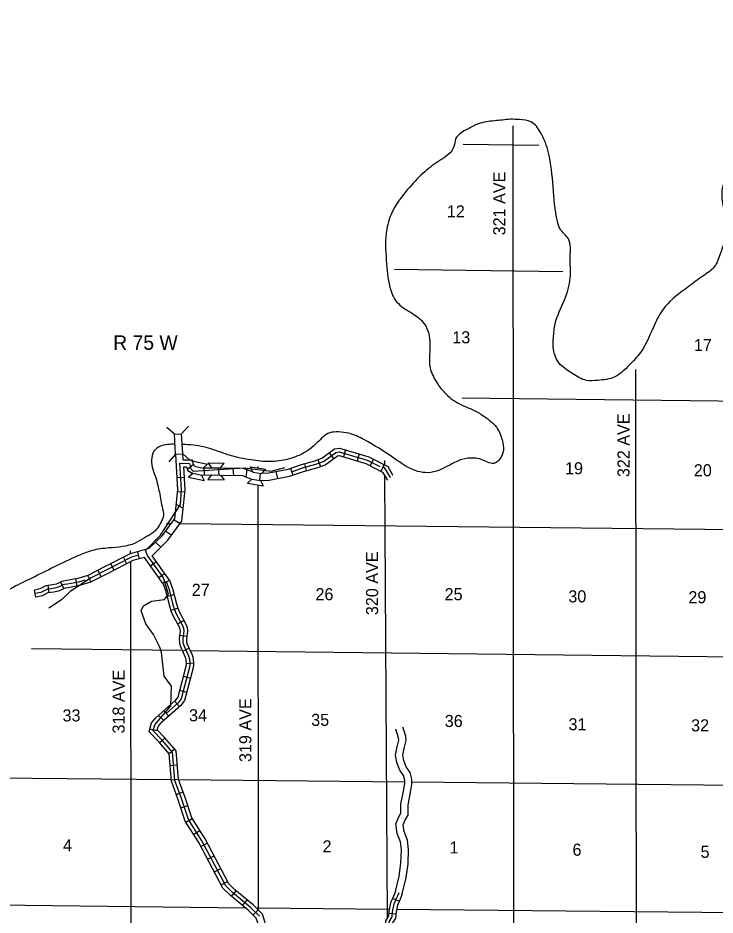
# Model space of a CAD drawing. Extents: x 1140073 to 1590613, y 15750063 to 16131461.
# Drawn here: x 1423359 to 1452234, y 15860366 to 15897543 of the extents above; entities that cross this region are included whole.
import ezdxf

# ---------------------------------------------------------------- set-up
doc = ezdxf.new("R2010")
doc.units = 0
for name, color, linetype in [('L10', 7, 'Continuous'), ('L11', 7, 'Continuous'), ('L13', 7, 'Continuous'), ('L14', 7, 'Continuous'), ('L18', 7, 'Continuous'), ('L2', 7, 'Continuous'), ('L30', 7, 'Continuous'), ('L50', 7, 'Continuous'), ('L8', 7, 'Continuous')]:
    doc.layers.add(name, color=color, linetype=linetype)

msp = doc.modelspace()

# ---------------------------------------------------------------- linework, layer by layer
at = {"layer": 'L10'}
for points in [[(1438994, 15861336), (1439146, 15861979), (1439221, 15862511), (1439240, 15863075), (1439207, 15863395), (1439068, 15863750), (1439012, 15864144), (1439131, 15864442), (1439221, 15864591), (1439221, 15864958), (1439326, 15865504), (1439381, 15865817), (1439381, 15865949), (1439325, 15866144), (1439173, 15866373), (1439050, 15866691), (1438995, 15866998), (1439068, 15867341)], [(1439280, 15861242), (1439441, 15861923), (1439521, 15862484), (1439541, 15863086), (1439501, 15863466), (1439361, 15863827), (1439321, 15864108), (1439401, 15864308), (1439521, 15864508), (1439521, 15864929), (1439621, 15865450), (1439681, 15865791), (1439681, 15865991), (1439601, 15866272), (1439441, 15866512), (1439341, 15866773), (1439300, 15866993), (1439361, 15867274)]]:
    msp.add_lwpolyline(points, dxfattribs=at)
at = {"layer": 'L11'}
for points in [[(1439068, 15867341), (1439137, 15867615), (1439126, 15867712), (1439014, 15868065)], [(1439361, 15867274), (1439441, 15867594), (1439421, 15867774), (1439300, 15868155)]]:
    msp.add_lwpolyline(points, dxfattribs=at)
at = {"layer": 'L13'}
for p, q in [((1443856, 15893072), (1443896, 15855345)), ((1433298, 15878183), (1433303, 15860588)), ((1458258, 15876269), (1430070, 15876574)), ((1428053, 15849627), (1428028, 15875006)), ((1430164, 15871324), (1423916, 15871397)), ((1459613, 15870977), (1430495, 15871320)), ((1429711, 15865973), (1417458, 15866096)), ((1439381, 15865876), (1430015, 15865970)), ((1459632, 15865673), (1439681, 15865873)), ((1432790, 15860657), (1417469, 15860836)), ((1438738, 15860598), (1433269, 15860652)), ((1457100, 15860417), (1439043, 15860595))]:
    msp.add_line(p, q, dxfattribs=at)
for points in [[(1444934, 15892259), (1441804, 15892296)], [(1445935, 15887024), (1438957, 15887124)], [(1448941, 15882980), (1448981, 15844631)], [(1459443, 15881579), (1441766, 15881786)], [(1438543, 15879208), (1438544, 15879021)], [(1433298, 15878951), (1433298, 15878901)], [(1438547, 15878586), (1438647, 15860234)], [(1429700, 15876578), (1429508, 15876580)], [(1428027, 15875340), (1428027, 15875453)]]:
    msp.add_lwpolyline(points, dxfattribs=at)
at = {"layer": 'L18'}
for p, q in [((1429840, 15880294), (1429525, 15880575)), ((1430137, 15880311), (1430418, 15880626)), ((1429840, 15880294), (1430137, 15880311)), ((1429887, 15879468), (1429840, 15880294)), ((1430185, 15879485), (1430137, 15880311)), ((1429887, 15879468), (1429606, 15879153)), ((1429887, 15879468), (1430185, 15879485)), ((1430185, 15879485), (1430465, 15879235)), ((1430569, 15879193), (1431217, 15879052)), ((1430673, 15878967), (1430569, 15879193)), ((1431029, 15878890), (1431217, 15879052)), ((1431242, 15879107), (1431904, 15879097)), ((1431388, 15878906), (1431242, 15879107)), ((1431752, 15878900), (1431904, 15879097)), ((1430610, 15878675), (1430422, 15878512)), ((1430610, 15878675), (1430966, 15878598)), ((1430673, 15878967), (1431029, 15878890)), ((1431388, 15878906), (1431752, 15878900)), ((1432973, 15878945), (1433629, 15878845)), ((1433091, 15878726), (1432973, 15878945)), ((1433091, 15878726), (1433451, 15878671)), ((1433451, 15878671), (1433629, 15878845)), ((1430422, 15878512), (1431070, 15878372)), ((1430966, 15878598), (1431070, 15878372)), ((1431383, 15878607), (1431231, 15878411)), ((1431231, 15878411), (1431894, 15878401)), ((1431383, 15878607), (1431748, 15878602)), ((1431748, 15878602), (1431894, 15878401)), ((1433045, 15878431), (1432868, 15878258)), ((1433045, 15878431), (1433406, 15878376)), ((1433406, 15878376), (1433523, 15878157)), ((1432868, 15878258), (1433523, 15878157))]:
    msp.add_line(p, q, dxfattribs=at)
at = {"layer": 'L2'}
for points in [[(1458301, 15897303), (1457331, 15897523), (1456891, 15897413), (1456250, 15896882), (1455811, 15896223), (1455445, 15895417), (1455115, 15894886), (1454694, 15894519), (1454273, 15894208), (1453852, 15893915), (1453577, 15893347), (1453302, 15892725), (1453083, 15892047), (1452936, 15891424), (1452698, 15890911), (1452533, 15890472), (1452552, 15889794), (1452680, 15888640), (1452460, 15887798), (1452204, 15887230), (1451728, 15886845), (1451105, 15886387), (1450171, 15885581), (1449768, 15884922), (1449146, 15883677), (1448688, 15883164), (1448084, 15882669), (1447370, 15882523), (1446912, 15882523), (1446344, 15882797), (1445777, 15883237), (1445539, 15883805), (1445539, 15884299), (1445612, 15884867), (1445996, 15885856), (1446234, 15886772), (1446234, 15887651), (1446161, 15888384), (1445813, 15888805), (1445703, 15889116), (1445337, 15891955), (1445008, 15892798), (1444605, 15893237), (1444129, 15893329), (1443762, 15893347)], [(1443762, 15893347), (1443101, 15893279), (1442424, 15893151), (1442003, 15892949), (1441490, 15892528), (1441417, 15892216), (1440831, 15891630), (1440208, 15891172), (1439586, 15890531), (1438890, 15889561), (1438633, 15888791), (1438615, 15887491), (1438762, 15886392), (1439055, 15885769), (1439641, 15885330), (1440190, 15884872), (1440373, 15884469), (1440410, 15883590), (1440428, 15883040), (1440684, 15882473), (1441014, 15882033), (1441600, 15881575), (1442259, 15881282), (1442680, 15881026), (1443175, 15880586), (1443413, 15880055), (1443468, 15879615), (1443321, 15879267), (1443065, 15879084), (1442552, 15879249), (1442241, 15879304), (1441746, 15879249), (1441270, 15879029), (1440336, 15878699), (1439915, 15878754), (1438926, 15879304), (1437681, 15880073), (1437059, 15880330), (1436638, 15880385), (1436271, 15880348), (1435759, 15879945), (1435118, 15879469), (1434642, 15879286), (1433891, 15879157), (1433122, 15879212), (1432261, 15879377), (1431456, 15879652), (1430632, 15879835), (1430166, 15879869)], [(1429867, 15879872), (1429258, 15879798), (1429002, 15879597), (1428892, 15879212), (1429075, 15878480)], [(1429075, 15878480), (1429217, 15877886), (1429346, 15877209), (1429382, 15876934), (1429272, 15876623), (1428943, 15876201), (1428595, 15876000), (1428210, 15875780), (1427130, 15875579), (1426434, 15875469), (1425921, 15875286), (1424054, 15874388), (1423266, 15874003), (1421527, 15873069), (1420447, 15872557), (1419421, 15872044), (1418689, 15871696), (1418396, 15871677), (1418139, 15871806), (1417810, 15872300), (1417645, 15872703), (1417059, 15873399), (1416931, 15873747), (1416363, 15874663), (1415649, 15875377), (1415100, 15875908), (1414605, 15876220), (1413855, 15876311), (1413287, 15876238), (1412866, 15876091), (1412628, 15875853), (1412463, 15875469), (1412646, 15875231), (1412921, 15874901), (1413470, 15874590), (1414001, 15874187), (1414624, 15873527), (1414972, 15872996), (1415265, 15872410), (1415393, 15871915), (1415375, 15871567), (1415246, 15871384), (1415082, 15871348), (1414898, 15871403), (1414642, 15871751), (1414312, 15872263), (1413836, 15872593), (1413379, 15872758), (1412665, 15872868), (1411950, 15872941)]]:
    msp.add_spline(points, degree=3, dxfattribs=at)
at = {"layer": 'L8'}
for p, q in [((1436253, 15879521), (1436430, 15879281)), ((1436924, 15879643), (1436840, 15879357)), ((1437496, 15879475), (1437412, 15879189)), ((1430637, 15879041), (1430376, 15878832)), ((1435224, 15879070), (1435304, 15878782)), ((1435784, 15879236), (1435886, 15878956)), ((1438080, 15879260), (1437943, 15878995)), ((1438403, 15878765), (1438529, 15879035)), ((1431053, 15878907), (1431072, 15878610)), ((1431657, 15878887), (1431677, 15878589)), ((1432266, 15878876), (1432286, 15878578)), ((1432834, 15878823), (1432800, 15878527)), ((1433395, 15878678), (1433361, 15878382)), ((1434037, 15878749), (1434111, 15878460)), ((1434649, 15878880), (1434746, 15878598)), ((1429953, 15878497), (1430250, 15878514)), ((1429978, 15877919), (1430276, 15877900)), ((1429928, 15877380), (1430196, 15877234)), ((1429836, 15876749), (1430085, 15876586)), ((1429478, 15876268), (1429727, 15876105)), ((1429063, 15875820), (1429276, 15875611)), ((1428399, 15875133), (1428318, 15875420)), ((1427873, 15874928), (1427738, 15875194)), ((1428844, 15874839), (1429087, 15875013)), ((1426811, 15874386), (1426675, 15874651)), ((1427342, 15874657), (1427206, 15874923)), ((1425810, 15874005), (1425753, 15874298)), ((1426394, 15874168), (1426258, 15874433)), ((1429191, 15874354), (1429434, 15874527)), ((1429360, 15874134), (1429640, 15874237)), ((1424097, 15873543), (1424038, 15873835)), ((1424649, 15873726), (1424608, 15874021)), ((1425264, 15873899), (1425132, 15874167)), ((1429536, 15873582), (1429825, 15873654)), ((1429690, 15872999), (1429976, 15873084)), ((1429968, 15872437), (1430230, 15872579)), ((1430056, 15871962), (1430352, 15871920)), ((1430173, 15871306), (1430445, 15871429)), ((1430329, 15870792), (1430626, 15870813)), ((1430211, 15870260), (1430499, 15870183)), ((1430056, 15869684), (1430344, 15869606)), ((1429847, 15869232), (1430047, 15869010)), ((1429165, 15868643), (1429391, 15868449)), ((1429403, 15868833), (1429603, 15868611)), ((1428828, 15868090), (1429115, 15868010)), ((1429227, 15867509), (1429452, 15867705)), ((1429618, 15867059), (1429843, 15867254)), ((1429663, 15866563), (1429960, 15866588)), ((1429712, 15865969), (1430010, 15865993)), ((1429917, 15865368), (1430197, 15865470)), ((1430109, 15864808), (1430392, 15864901)), ((1430318, 15864212), (1430570, 15864371)), ((1430637, 15863708), (1430889, 15863867)), ((1430938, 15863206), (1431202, 15863346)), ((1431216, 15862679), (1431480, 15862818)), ((1431494, 15862151), (1431758, 15862290)), ((1431773, 15861623), (1432036, 15861762)), ((1432204, 15861137), (1432393, 15861368)), ((1432666, 15860759), (1432855, 15860990)), ((1438877, 15861061), (1439150, 15860940)), ((1433098, 15860370), (1433308, 15860581)), ((1438717, 15860440), (1439014, 15860415))]:
    msp.add_line(p, q, dxfattribs=at)
for points in [[(1428783, 15875551), (1429340, 15876094), (1429863, 15876798), (1429981, 15877987), (1429896, 15879454)], [(1430206, 15879236), (1430185, 15879485)], [(1434550, 15878847), (1435100, 15879036), (1435654, 15879189), (1435947, 15879296), (1436471, 15879683), (1436680, 15879716), (1437888, 15879361), (1438678, 15878952)], [(1434606, 15878552), (1435189, 15878749), (1435745, 15878903), (1436090, 15879029), (1436590, 15879398), (1436659, 15879409), (1437775, 15879081), (1438464, 15878725)], [(1434697, 15878739), (1435144, 15878893), (1435700, 15879046), (1436018, 15879162), (1436530, 15879541), (1436670, 15879562), (1437831, 15879221), (1438342, 15878957)], [(1433359, 15860320), (1432996, 15860682), (1432243, 15861298), (1431968, 15861572), (1430981, 15863444), (1430423, 15864324), (1430140, 15865194), (1429864, 15865947), (1429767, 15867114), (1429322, 15867627), (1428959, 15868006), (1429028, 15868255), (1429694, 15869032), (1429713, 15869857), (1429414, 15870260), (1429299, 15871253), (1429235, 15871470), (1428973, 15871989), (1428652, 15872434), (1428458, 15872978), (1428560, 15873185), (1428887, 15873373), (1429429, 15873443), (1429589, 15873658), (1429388, 15874335), (1428722, 15875267), (1428640, 15875476), (1429263, 15876112), (1430092, 15877378), (1430132, 15877986), (1430068, 15879087), (1430459, 15879083), (1430524, 15878858), (1430614, 15878757), (1432741, 15878894), (1432741, 15878894), (1433848, 15878767), (1434408, 15878911)], [(1430206, 15879236), (1430573, 15879232), (1430581, 15879204)], [(1429640, 15874240), (1428913, 15875258), (1429566, 15875896), (1430153, 15876686), (1430282, 15877981), (1430227, 15878936)], [(1430227, 15878936), (1430346, 15878934), (1430389, 15878783), (1430605, 15878671), (1430551, 15878613)], [(1431056, 15878906), (1431383, 15878901)], [(1431758, 15878896), (1432691, 15878883), (1433097, 15878729)], [(1433454, 15878680), (1433756, 15878693), (1434550, 15878847)], [(1438464, 15878725), (1438639, 15878430), (1438680, 15878390)], [(1438472, 15878963), (1438546, 15878882), (1438759, 15878523), (1438759, 15878523), (1438785, 15878496)], [(1438678, 15878952), (1438878, 15878616), (1438890, 15878603)], [(1430958, 15878607), (1431383, 15878601)], [(1431753, 15878596), (1432663, 15878583), (1433039, 15878431)], [(1433395, 15878377), (1433758, 15878388), (1434606, 15878552)], [(1428783, 15875551), (1428014, 15875336), (1426945, 15874791), (1426256, 15874437)], [(1428359, 15875277), (1428068, 15875196), (1427013, 15874657), (1426397, 15874341), (1425519, 15873781), (1425162, 15873424), (1424638, 15873083)], [(1428595, 15875187), (1428123, 15875055), (1427082, 15874524), (1426368, 15874157)], [(1429372, 15874099), (1428595, 15875187)], [(1426256, 15874437), (1425833, 15874314), (1425381, 15874227), (1425253, 15874208), (1425173, 15874188), (1425009, 15874107), (1424939, 15874081), (1424790, 15874047), (1424511, 15874009), (1424263, 15873881), (1424038, 15873836)], [(1426140, 15874247), (1425868, 15874168), (1425406, 15874079), (1425282, 15874060), (1425225, 15874046), (1425069, 15873969), (1425069, 15873969), (1424982, 15873937), (1424817, 15873899), (1424557, 15873864), (1424313, 15873738), (1424068, 15873689)], [(1429640, 15874240), (1429764, 15873903), (1429925, 15873261), (1429979, 15873077), (1430050, 15872915), (1430315, 15872425), (1430363, 15872285), (1430383, 15872131), (1430337, 15871809), (1430343, 15871686), (1430371, 15871594), (1430569, 15871156), (1430615, 15870994), (1430631, 15870760), (1430613, 15870607), (1430252, 15869257), (1430100, 15869056), (1429287, 15868326)], [(1429500, 15874186), (1429620, 15873859), (1429780, 15873221), (1429838, 15873026), (1429915, 15872849), (1430177, 15872365), (1430216, 15872251), (1430231, 15872132), (1430186, 15871815), (1430186, 15871815), (1430195, 15871660), (1430230, 15871541), (1430428, 15871104), (1430466, 15870968), (1430480, 15870763), (1430466, 15870635), (1430114, 15869324), (1430114, 15869324), (1429989, 15869158), (1429498, 15868717)], [(1426368, 15874157), (1425904, 15874022), (1425431, 15873931), (1425311, 15873913), (1425277, 15873904), (1425129, 15873831), (1425025, 15873793), (1424844, 15873752), (1424603, 15873719), (1424363, 15873595), (1424097, 15873542)], [(1429372, 15874099), (1429477, 15873815), (1429635, 15873181), (1429697, 15872974), (1429780, 15872783), (1430039, 15872304), (1430069, 15872216), (1430080, 15872133), (1430035, 15871822), (1430046, 15871634), (1430089, 15871489), (1430287, 15871053), (1430317, 15870943), (1430330, 15870766), (1430318, 15870663), (1429977, 15869391), (1429878, 15869260), (1429072, 15868536)], [(1433218, 15850245), (1433244, 15855363), (1433306, 15859997), (1433227, 15860240), (1432895, 15860571), (1432143, 15861187), (1431846, 15861482), (1430851, 15863369), (1430286, 15864260), (1429998, 15865145), (1429716, 15865914), (1429622, 15867053), (1429211, 15867526), (1428792, 15867963), (1428893, 15868327), (1429072, 15868536)], [(1433546, 15855510), (1433606, 15860042), (1433491, 15860401), (1433096, 15860794), (1432344, 15861410), (1432090, 15861662), (1431111, 15863519), (1430560, 15864389), (1430282, 15865243), (1430012, 15865979), (1429912, 15867176), (1429433, 15867728), (1429126, 15868048), (1429164, 15868183), (1429287, 15868326)], [(1438994, 15861336), (1438885, 15861082), (1438793, 15860873), (1438723, 15860523), (1438707, 15860335), (1438580, 15860123), (1438580, 15859801), (1438563, 15858162)], [(1438712, 15858076), (1438730, 15859800), (1438730, 15860081), (1438854, 15860287), (1438871, 15860502), (1438936, 15860827), (1439023, 15861022), (1439143, 15861301)], [(1439280, 15861242), (1439160, 15860962), (1439080, 15860781), (1439020, 15860481), (1439000, 15860240), (1438880, 15860040), (1438880, 15859799), (1438863, 15858159)]]:
    msp.add_lwpolyline(points, dxfattribs=at)

# ---------------------------------------------------------------- texts
at = {"layer": 'L14'}
for s, p in [('12', (1441125, 15889275)), ('13', (1441351, 15884059)), ('17', (1451360, 15883738)), ('19', (1446021, 15878630)), ('20', (1451356, 15878549)), ('27', (1430558, 15873595)), ('26', (1435682, 15873413)), ('25', (1441033, 15873413)), ('30', (1446157, 15873323)), ('29', (1451130, 15873287)), ('33', (1425206, 15868390)), ('34', (1430445, 15868395)), ('35', (1435506, 15868205)), ('36', (1441038, 15868159)), ('31', (1446163, 15868023)), ('32', (1451242, 15867978)), ('4', (1425230, 15863008)), ('2', (1435977, 15862963)), ('1', (1441237, 15862918)), ('6', (1446329, 15862826)), ('5', (1451635, 15862735))]:
    msp.add_text(s, height=500, rotation=0, dxfattribs=at).set_placement(p)
at = {"layer": 'L30'}
for s, p in [('321 AVE', (1443547, 15888534)), ('322 AVE', (1448692, 15878515)), ('320 AVE', (1438277, 15872796)), ('318 AVE', (1427778, 15867891)), ('319 AVE', (1433028, 15866708))]:
    msp.add_text(s, height=500, rotation=90, dxfattribs=at).set_placement(p)
at = {"layer": 'L50'}
msp.add_text('R 75 W', height=600, rotation=0, dxfattribs=at).set_placement((1427302, 15883789))

doc.saveas('drawing.dxf')
